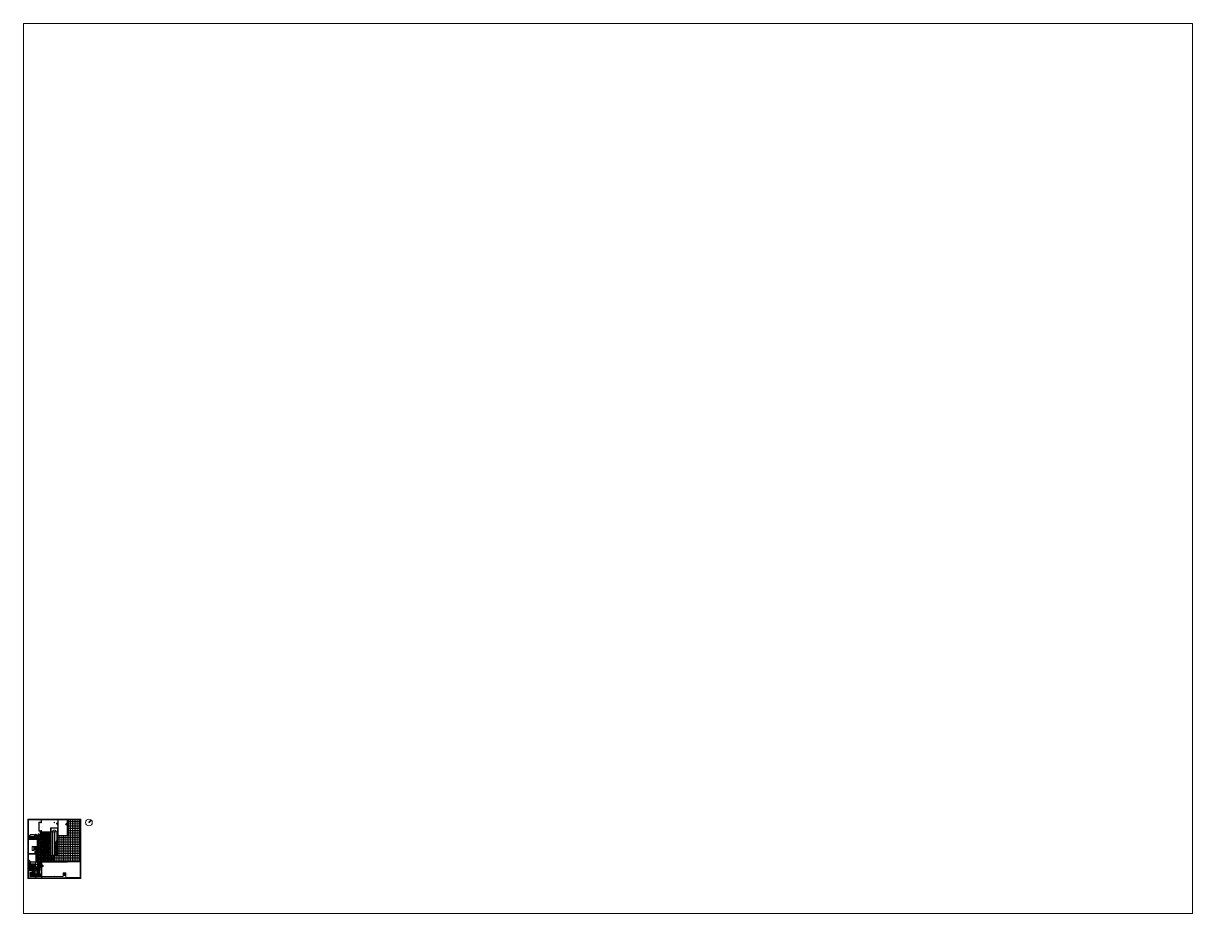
# Paper-space layout 'www.ceco.net' of a CAD drawing. Header units: metres. Extents: x 27 to 240, y 20 to 183.
# The model-space entities are those that its viewports show. They can reach past a viewport. Long polylines and large blocks are cut down to what shows.
import ezdxf

# ---------------------------------------------------------------- set-up
doc = ezdxf.new("R2010")
doc.units = ezdxf.units.M
doc.linetypes.add('ACAD_ISO02W100', pattern=[15, 12, -3])
doc.layers.add('ceco.net 271 Villa Savoye first floor', color=7, linetype='Continuous', lineweight=15)
doc.layers.add('ceco.net 271 Villa Savoye first floor - auxiliar', color=254, linetype='Continuous', lineweight=15)

msp = doc.modelspace()

# ---------------------------------------------------------------- hatches: boundary and pattern name
at = {"layer": 'ceco.net 271 Villa Savoye first floor - auxiliar', "linetype": 'Continuous'}
h = msp.add_hatch(dxfattribs=at)
h.set_pattern_fill('ANSI37', color=256, scale=0.203205, angle=45, style=0)
h.paths.add_polyline_path([(19, 6.3), (14.35, 6.3), (14.35, 6.1), (9.7, 6.1), (9.7, 8.39), (10.9, 8.39), (10.9, 15.4), (14.45, 15.4), (14.45, 21.3), (19, 21.3)])
h = msp.add_hatch(dxfattribs=at)
h.set_pattern_fill('ANSI37', color=256, scale=0.050801, style=0)
edge = h.paths.add_edge_path(flags=17)
edge.add_ellipse((0.54, 14.53), major_axis=(-0.339, 0), ratio=0.635064, start_angle=0, end_angle=360)
h.paths.add_polyline_path([(0.82, 15.5), (0.2, 15.5), (0.2, 14.2), (3.38, 14.2), (3.38, 15.5), (2.51, 15.5), (2.5, 15.42), (2.46, 15.33), (2.39, 15.25), (2.31, 15.2), (2.22, 15.17), (2.15, 15.17), (1.71, 15.17), (1.19, 15.17), (1.1, 15.17), (1.02, 15.2), (0.95, 15.25), (0.9, 15.3), (0.86, 15.37), (0.83, 15.44)])
edge = h.paths.add_edge_path(flags=16)
edge.add_arc((3.1, 13.52), 0.818, 84.5747, 101.1263)
edge.add_arc((2.89, 14.53), 0.214, 75.7361, 284.2639, ccw=False)
edge.add_arc((3.1, 15.54), 0.818, 258.8737, 273.3325)
edge.add_arc((3.18, 14.53), 0.196, -90, 98.7577, ccw=False)
edge = h.paths.add_edge_path(flags=17)
edge.add_line((0.82, 15.5), (0.2, 15.5))
at = {"layer": 'ceco.net 271 Villa Savoye first floor - auxiliar'}
h = msp.add_hatch(dxfattribs=at)
h.set_pattern_fill('ANSI37', color=256, scale=0.127003, angle=45, style=0)
edge = h.paths.add_edge_path(flags=16)
edge.add_spline(control_points=[(7.09, 11.67), (7.09, 11.67), (7.09, 11.72), (7.07, 11.77), (7.06, 11.77), (7.04, 11.82), (7, 11.84), (6.99, 11.85), (6.98, 11.85), (6.96, 11.86), (6.91, 11.87), (6.84, 11.87), (6.79, 11.85), (6.76, 11.83), (6.73, 11.79), (6.72, 11.77), (6.71, 11.77), (6.69, 11.73), (6.69, 11.67), (6.69, 11.62), (6.72, 11.57), (6.74, 11.54), (6.77, 11.51), (6.79, 11.5), (6.84, 11.47), (6.91, 11.47), (6.95, 11.48), (6.98, 11.5), (6.99, 11.5), (7, 11.5), (7.04, 11.53), (7.06, 11.57), (7.08, 11.6), (7.09, 11.64), (7.09, 11.67), (7.09, 11.67)], knot_values=[0, 0, 0, 1, 2, 3, 4, 5, 6, 7, 8, 9, 10, 11, 12, 13, 14, 15, 16, 17, 18, 19, 20, 21, 22, 23, 24, 25, 26, 27, 28, 29, 30, 31, 32, 33, 34, 34, 34], degree=2, periodic=0)
edge = h.paths.add_edge_path()
edge.add_line((6.55, 8.39), (4.85, 8.39))
edge.add_line((4.85, 8.39), (4.85, 8.49))
edge.add_line((4.85, 8.49), (5.04, 8.49))
edge.add_line((5.04, 8.49), (5.04, 10.29))
edge.add_line((5.04, 10.29), (4.48, 10.29))
edge.add_line((4.48, 10.29), (4.48, 15.5))
edge.add_line((4.48, 15.5), (3.48, 15.5))
edge.add_line((3.48, 15.5), (3.48, 10.17))
edge.add_line((3.48, 10.17), (3.11, 10.17))
edge.add_line((3.11, 10.17), (3.11, 6))
edge.add_line((3.11, 6), (9.5, 6))
edge.add_line((9.5, 6), (9.5, 8.39))
edge.add_line((9.5, 8.39), (8.3, 8.39))
edge.add_line((8.3, 8.39), (8.3, 12.81))
edge.add_line((8.3, 12.81), (6.55, 12.81))
edge.add_line((6.55, 12.81), (6.55, 10.39))
edge.add_arc((6.55, 9.39), 0.999, -90.0586, 90.0586, ccw=False)
at = {"layer": 'ceco.net 271 Villa Savoye first floor - auxiliar', "linetype": 'Continuous'}
h = msp.add_hatch(dxfattribs=at)
h.set_pattern_fill('ANSI37', color=256, scale=0.050801, style=0)
h.paths.add_polyline_path([(6.35, 11.59), (6.35, 11.69), (6.45, 11.69), (6.45, 12.91), (8.18, 12.91), (8.2, 16.93), (4.58, 16.93), (4.58, 11.69), (5.65, 11.69), (5.65, 11.59), (5.56, 11.59), (5.56, 10.39), (6.45, 10.39), (6.45, 11.59)])
edge = h.paths.add_edge_path(flags=17)
edge.add_ellipse((4.92, 13.65), major_axis=(-0.339, 0), ratio=0.635064, start_angle=0, end_angle=360)
edge = h.paths.add_edge_path()
edge.add_arc((5.18, 10.66), 0.818, 354.5747, 371.1263)
edge.add_arc((6.19, 10.87), 0.214, -14.2639, 194.2639, ccw=False)
edge.add_arc((7.2, 10.66), 0.818, 168.8737, 183.3325)
edge.add_arc((6.19, 10.58), 0.196, -180, 8.7577, ccw=False)
edge = h.paths.add_edge_path(flags=16)
edge.add_arc((4.85, 13.64), 0.818, 264.5747, 281.1263)
edge.add_arc((5.06, 12.63), 0.214, -104.2639, 104.2639, ccw=False)
edge.add_arc((4.85, 11.62), 0.818, 78.8737, 93.3325)
edge.add_arc((4.77, 12.63), 0.196, 90, 278.7577, ccw=False)
h = msp.add_hatch(dxfattribs=at)
h.set_pattern_fill('ANSI37', color=256, scale=0.1524, style=0)
h.paths.add_polyline_path([(9.65, 13.03), (10.8, 13.69), (10.8, 8.39), (9.65, 8.39)])
h = msp.add_hatch(dxfattribs=at)
h.set_pattern_fill('ANSI37', color=256, scale=0.050801, style=0)
h.paths.add_polyline_path([(3.01, 10.27), (3.38, 10.27), (3.38, 11.49), (2.31, 11.49), (2.31, 10.27)])
edge = h.paths.add_edge_path(flags=16)
edge.add_ellipse((3.04, 11.14), major_axis=(-0.339, 0), ratio=0.635064, start_angle=0, end_angle=360)
h = msp.add_hatch(dxfattribs=at)
h.set_pattern_fill('ANSI37', color=256, scale=0.050801, style=0)
edge = h.paths.add_edge_path()
edge.add_arc((5.2, 10.87), 0.214, 345.7361, 554.2639)
edge.add_arc((4.19, 10.66), 0.818, -5.4253, 11.1263, ccw=False)
edge.add_arc((5.2, 10.58), 0.196, 180, 368.7577)
edge.add_arc((6.21, 10.66), 0.818, 168.8737, 183.3325, ccw=False)
edge = h.paths.add_edge_path()
edge.add_line((4.58, 11.59), (5.46, 11.59))
edge.add_line((5.46, 11.59), (5.46, 10.39))
edge.add_line((5.46, 10.39), (4.58, 10.39))
edge.add_line((4.58, 10.39), (4.58, 11.59))
h = msp.add_hatch(dxfattribs=at)
h.set_pattern_fill('ANSI37', color=256, scale=0.0508, style=0)
h.paths.add_polyline_path([(2.82, 0.78), (0.78, 0.78), (0.78, 2.21), (1.61, 2.21), (1.61, 2.79), (0.2, 2.79), (0.2, 5.9), (1, 5.9), (1, 5.32), (2.82, 5.32), (2.82, 2.83), (2.63, 2.83), (2.63, 1.68), (2.82, 1.68)])
h = msp.add_hatch(dxfattribs=at)
h.set_pattern_fill('ANSI37', color=256, scale=0.050801, style=0)
h.paths.add_polyline_path([(2.92, 0.78), (2.92, 1.58), (3.41, 1.58), (3.41, 5.02), (3.63, 5.02), (3.63, 5.9), (4.95, 5.9), (4.95, 4.24), (4.37, 4.24), (4.37, 1.54), (4.95, 1.54), (4.95, 0.78)])
edge = h.paths.add_edge_path(flags=16)
edge.add_arc((4.85, 1.25), 0.0501, 180, 360)
edge.add_arc((4.85, 1.25), 0.0501, 0, 180)

# ---------------------------------------------------------------- linework, layer by layer
at = {"layer": 'ceco.net 271 Villa Savoye first floor'}
for p, q in [((19.2, 21.5), (0, 21.5)), ((0, 21.5), (0, 20.15)), ((0.2, 21.4), (19, 21.4)), ((19, 21.3), (0.2, 21.3)), ((0.2, 21.3), (0.2, 20.15)), ((4.8, 20.35), (4.8, 21.5)), ((4.9, 20.25), (4.9, 21.5)), ((10.9, 18.41), (10.9, 21.5)), ((11, 18.41), (11, 21.5)), ((14.25, 21.5), (14.45, 21.5)), ((14.25, 21.5), (14.25, 15.6)), ((14.45, 21.5), (14.45, 15.4)), ((19, 21.3), (19, 20.25)), ((19.2, 21.5), (19.2, 20.25)), ((22.07, 20.38), (22.91, 21.22)), ((0, 20.15), (0.2, 20.15)), ((0.1, 20.15), (0.1, 8.95)), ((4.04, 17.2), (4.04, 20.35)), ((4.04, 20.35), (4.8, 20.35)), ((4.04, 17.2), (4.48, 17.2)), ((4.14, 17.3), (4.14, 20.25)), ((4.14, 20.25), (4.9, 20.25)), ((4.14, 17.3), (4.58, 17.3)), ((4.48, 15.6), (4.48, 17.2)), ((4.58, 11.69), (4.58, 17.3)), ((8.2, 18.41), (11, 18.41)), ((8.2, 12.91), (8.2, 18.41)), ((8.4, 18.21), (10.8, 18.21)), ((8.4, 13.69), (8.4, 18.21)), ((9.55, 8.39), (9.55, 17.01)), ((9.65, 17.01), (9.55, 17.01)), ((9.65, 8.39), (9.65, 17.01)), ((10.33, 19.91), (10.9, 19.35)), ((10.8, 15.4), (10.8, 18.21)), ((11, 15.6), (11, 18.41)), ((13.68, 19.58), (14.25, 20.15)), ((19, 6.1), (19, 20.25)), ((19.2, 6.1), (19.2, 20.25)), ((22.07, 20.38), (22.21, 20.24)), ((22.14, 20.31), (22.99, 21.15)), ((22.21, 20.24), (23.05, 21.08)), ((3.38, 14.2), (0, 14.2)), ((3.38, 14.1), (0, 14.1)), ((0.73, 15.6), (0.2, 15.6)), ((0.82, 15.5), (0.2, 15.5)), ((2.16, 15.97), (1.17, 15.97)), ((3.38, 15.5), (2.51, 15.5)), ((4.48, 15.6), (2.61, 15.6)), ((2.88, 16.09), (3.38, 15.6)), ((3.38, 14.2), (3.38, 15.5)), ((3.38, 11.59), (3.38, 14.1)), ((3.48, 10.17), (3.48, 15.5)), ((4.48, 15.5), (3.48, 15.5)), ((3.83, 16.16), (4.4, 15.6)), ((4.48, 10.29), (4.48, 15.5)), ((8.2, 16.93), (4.58, 16.93)), ((8.2, 12.91), (6.45, 12.91)), ((6.45, 11.69), (6.45, 12.91)), ((6.55, 10.39), (6.55, 12.81)), ((8.3, 12.81), (6.55, 12.81)), ((7.61, 13.47), (8.18, 12.91)), ((8.3, 12.81), (8.3, 8.39)), ((8.4, 16.93), (9.55, 16.93)), ((8.4, 13.69), (8.4, 8.39)), ((8.98, 16.93), (8.98, 13.67)), ((10.8, 16.93), (9.65, 16.93)), ((10.9, 13.75), (9.65, 13.03)), ((10.22, 13.36), (10.22, 16.93)), ((10.8, 15.78), (10.8, 8.39)), ((10.8, 15.4), (14.45, 15.4)), ((10.9, 15.4), (10.9, 8.39)), ((11, 15.6), (14.25, 15.6)), ((0, 8.85), (0, 9.05)), ((0, 9.05), (3.11, 9.05)), ((0, 6), (0, 8.85)), ((0, 8.85), (3.11, 8.85)), ((0.2, 6), (0.2, 8.85)), ((3.38, 11.59), (1.58, 11.59)), ((1.58, 11.59), (1.58, 11.49)), ((2.21, 11.49), (1.58, 11.49)), ((2.21, 10.27), (1.58, 10.27)), ((1.58, 10.27), (1.58, 10.17)), ((2.31, 10.17), (1.58, 10.17)), ((2.21, 10.27), (2.21, 11.49)), ((2.31, 10.17), (2.31, 11.49)), ((3.38, 11.49), (2.31, 11.49)), ((2.44, 9.61), (3.01, 9.05)), ((3.01, 9.05), (3.01, 10.27)), ((3.01, 10.27), (3.38, 10.27)), ((3.01, 8.85), (3.01, 6.1)), ((3.11, 9.05), (3.11, 10.17)), ((3.11, 10.17), (3.48, 10.17)), ((3.11, 8.85), (3.11, 9.05)), ((3.38, 10.27), (3.38, 11.49)), ((4.48, 10.29), (6.55, 10.29)), ((6.45, 11.69), (4.58, 11.69)), ((5.07, 11.09), (4.58, 11.59)), ((5.46, 11.59), (4.58, 11.59)), ((4.58, 10.39), (4.58, 11.47)), ((5.46, 10.39), (4.58, 10.39)), ((4.85, 8.49), (4.85, 8.39)), ((5.04, 10.29), (6.55, 10.29)), ((5.04, 10.29), (5.04, 9.34)), ((5.04, 9.86), (6.55, 9.86)), ((6.55, 9.44), (5.04, 9.44)), ((5.04, 8.49), (5.04, 9.34)), ((5.04, 9.34), (6.14, 9.34)), ((5.04, 9.34), (6.55, 9.34)), ((6.55, 8.49), (5.04, 8.49)), ((5.34, 10.29), (5.34, 9.44)), ((5.34, 9.34), (5.34, 8.49)), ((6.55, 8.91), (5.36, 8.91)), ((5.46, 11.59), (5.46, 10.39)), ((5.56, 11.59), (5.56, 10.39)), ((6.45, 11.59), (5.56, 11.59)), ((6.45, 10.39), (5.56, 10.39)), ((5.64, 10.29), (5.64, 9.44)), ((5.64, 9.34), (5.64, 8.49)), ((5.64, 8.49), (6.14, 9.34)), ((5.64, 8.49), (6.14, 9.34)), ((6.55, 8.49), (5.64, 8.49)), ((5.86, 11.09), (6.35, 11.59)), ((6.55, 8.91), (5.89, 8.91)), ((5.95, 10.29), (5.95, 9.44)), ((5.95, 9.34), (5.95, 9.01)), ((5.95, 9.01), (5.95, 8.49)), ((5.95, 9.01), (5.95, 8.49)), ((6.14, 9.34), (6.55, 9.34)), ((6.25, 10.29), (6.25, 9.44)), ((6.25, 9.34), (6.25, 8.49)), ((6.25, 9.34), (6.25, 8.49)), ((6.45, 11.47), (6.45, 11.59)), ((6.45, 10.39), (6.45, 11.47)), ((6.55, 10.39), (6.55, 10.39)), ((6.55, 10.29), (6.55, 9.44)), ((6.55, 9.34), (6.55, 8.49)), ((6.55, 9.34), (6.55, 8.49)), ((6.61, 9.49), (7, 10.17)), ((6.61, 9.28), (7, 8.61)), ((6.66, 9.45), (7.33, 9.84)), ((6.66, 9.33), (7.33, 8.94)), ((6.67, 9.39), (7.45, 9.39)), ((0, 5.9), (0, 6.1)), ((0, 6.1), (3.11, 6.1)), ((0, 5.9), (3.11, 5.9)), ((0.1, 5.9), (0.1, 1.35)), ((0.44, 6.67), (1, 6.1)), ((2.82, 5.9), (2.82, 5.02)), ((2.82, 5.02), (3.63, 5.02)), ((2.82, 4.14), (2.82, 4.24)), ((2.82, 4.24), (3.41, 4.24)), ((2.92, 5.9), (2.92, 5.12)), ((2.92, 5.12), (3.53, 5.12)), ((3.11, 5.9), (3.11, 6.1)), ((9.5, 6), (3.11, 6)), ((4.95, 5.9), (3.11, 5.9)), ((3.41, 4.14), (3.41, 4.24)), ((3.53, 5.9), (3.53, 5.12)), ((3.63, 5.82), (3.53, 5.82)), ((3.53, 5.82), (3.53, 5.12)), ((3.53, 5.12), (3.63, 5.12)), ((3.63, 5.9), (3.63, 5.02)), ((3.63, 5.12), (3.63, 5.82)), ((4.13, 5.62), (3.63, 5.12)), ((4.44, 5.33), (3.88, 5.9)), ((4.37, 1.54), (4.37, 4.24)), ((4.85, 8.39), (6.55, 8.39)), ((4.95, 5.9), (4.95, 0)), ((5.05, 5.9), (5.05, 0)), ((9.5, 5.9), (5.05, 5.9)), ((5.62, 4.47), (5.05, 5.04)), ((7.61, 6.57), (8.18, 6)), ((8.4, 8.39), (10.9, 8.39)), ((8.94, 7.14), (9.5, 7.71)), ((9.5, 6.1), (9.5, 8.39)), ((9.7, 8.39), (9.5, 8.39)), ((9.5, 6.1), (9.5, 5.9)), ((9.5, 5.9), (9.7, 5.9)), ((9.7, 6.1), (9.7, 8.39)), ((9.7, 5.9), (9.7, 6.1)), ((9.7, 6), (14.35, 6)), ((14.35, 6.2), (19, 6.2)), ((19.2, 6.1), (19, 6.1)), ((19, 6.1), (19, 5.9)), ((19, 5.9), (19.2, 5.9)), ((19.1, 1.35), (19.1, 5.9)), ((19.2, 5.9), (19.2, 6.1)), ((0.2, 1.35), (0, 1.35)), ((0, 1.35), (0, 1.15)), ((0, 0), (0, 1.25)), ((0.2, 1.25), (0, 1.25)), ((0, 1.15), (0.2, 1.15)), ((0.2, 0), (0, 0)), ((1.61, 2.79), (0.2, 2.79)), ((0.2, 1.15), (0.2, 1.35)), ((0.2, 0), (0.2, 1.25)), ((0.2, 0.2), (0.2, 0)), ((0.78, 0.79), (0.78, 2.21)), ((1.61, 2.21), (0.78, 2.21)), ((0.78, 0.78), (4.95, 0.78)), ((1.61, 2.79), (1.61, 2.21)), ((2.26, 1.34), (2.82, 0.78)), ((3.31, 2.83), (2.63, 2.83)), ((2.63, 2.83), (2.63, 1.68)), ((2.63, 1.68), (3.31, 1.68)), ((2.82, 4.14), (3.07, 4.14)), ((2.82, 2.83), (2.82, 2.93)), ((2.82, 2.93), (3.07, 2.93)), ((2.82, 2.83), (3.31, 2.83)), ((2.82, 1.68), (3.31, 1.68)), ((2.82, 1.68), (2.82, 0)), ((2.82, 0), (2.92, 0)), ((2.92, 1.58), (3.41, 1.58)), ((2.92, 1.58), (2.92, 0)), ((3.07, 2.93), (3.07, 4.14)), ((3.16, 2.93), (3.16, 4.14)), ((3.16, 4.14), (3.41, 4.14)), ((3.16, 2.93), (3.41, 2.93)), ((3.31, 1.68), (3.31, 2.83)), ((3.31, 2.83), (3.31, 1.68)), ((3.41, 2.93), (3.41, 1.58)), ((3.41, 2.83), (3.41, 2.93)), ((4.37, 4.14), (4.95, 4.14)), ((4.37, 1.64), (4.95, 1.64)), ((4.37, 1.54), (4.95, 1.54)), ((4.95, 0), (5.05, 0)), ((5.05, 0.78), (12.79, 0.78)), ((13.79, 2.05), (12.79, 2.05)), ((12.79, 0.78), (12.79, 2.05)), ((13.79, 2.05), (13.79, 0.39)), ((13.79, 0.39), (19, 0.39)), ((19, 0), (19, 1.25)), ((19.2, 1.25), (19, 1.25)), ((19, 0), (19, 0.2)), ((19.2, 0), (19, 0)), ((19.2, 0), (19.2, 1.25))]:
    msp.add_line(p, q, dxfattribs=at)
at = {"layer": 'ceco.net 271 Villa Savoye first floor', "linetype": 'Continuous'}
for p, q in [((1.18, 15.87), (2.16, 15.87)), ((1.18, 15.17), (2.16, 15.17)), ((8.98, 16.93), (8.98, 8.39)), ((4.58, 11.59), (4.48, 11.59, 0.01)), ((4.58, 10.89), (4.48, 10.89)), ((5.04, 8.49), (4.85, 8.49)), ((4.37, 4.24), (4.95, 4.24)), ((8.4, 8.39), (8.3, 8.39))]:
    msp.add_line(p, q, dxfattribs=at)
at = {"layer": 'ceco.net 271 Villa Savoye first floor', "lineweight": 15}
for p, q in [((19, 0.2), (0.2, 0.2)), ((0.2, 0.1), (19, 0.1)), ((0.2, 0), (19, 0))]:
    msp.add_line(p, q, dxfattribs=at)
at = {"layer": 'ceco.net 271 Villa Savoye first floor', "flags": 128}
for points in [[(19, 21.3), (19, 21.5), (0.2, 21.5), (0.2, 21.3), (19, 21.3)], [(0.2, 8.95), (0.2, 20.15), (0, 20.15), (0, 8.95), (0.2, 8.95)], [(11, 19.35), (11, 20.15), (10.9, 20.15), (10.9, 19.35), (11, 19.35)], [(14.45, 19.35), (14.45, 20.15), (14.25, 20.15), (14.25, 19.35), (14.45, 19.35)], [(14.45, 16.93), (14.45, 17.13), (14.25, 17.13), (14.25, 16.93), (14.45, 16.93)], [(3.38, 15.5), (3.38, 15.6), (2.67, 15.6), (2.67, 15.5), (3.38, 15.5)], [(4.4, 15.5), (4.4, 15.6), (3.6, 15.6), (3.6, 15.5), (4.4, 15.5)], [(8.18, 12.81), (8.18, 12.91), (7.38, 12.91), (7.38, 12.81), (8.18, 12.81)], [(9.65, 12.56), (9.65, 12.76), (9.55, 12.76), (9.55, 12.56), (9.65, 12.56)], [(2.21, 10.27), (2.21, 11.49), (1.58, 11.49), (1.58, 10.27), (2.21, 10.27)], [(3.11, 6.1), (3.11, 8.85), (2.91, 8.85), (2.91, 6.1), (3.11, 6.1)], [(3.11, 9.05), (3.11, 9.85), (3.01, 9.85), (3.01, 9.05), (3.11, 9.05)], [(4.58, 10.89), (4.58, 11.59), (4.58, 11.59)], [(5.04, 8.91), (5.36, 8.94), (5.36, 8.89), (5.04, 8.91)], [(6.35, 11.59), (6.35, 11.69), (5.65, 11.69), (5.65, 11.59), (6.35, 11.59)], [(8.98, 8.39), (8.95, 8.71), (9, 8.71), (8.98, 8.39)], [(0.2, 5.9), (0.2, 6.1), (0, 6.1), (0, 5.9), (0.2, 5.9)], [(0.2, 1.35), (0.2, 5.9), (0, 5.9), (0, 1.35), (0.2, 1.35)], [(1, 5.9), (1, 6.1), (0.2, 6.1), (0.2, 5.9), (1, 5.9)], [(2.82, 5.32), (2.82, 5.9), (1, 5.9), (1, 5.32), (2.82, 5.32)], [(3.41, 2.93), (3.41, 5.02), (2.82, 5.02), (2.82, 2.93), (3.41, 2.93)], [(4.68, 5.9), (4.68, 6), (3.88, 6), (3.88, 5.9), (4.68, 5.9)], [(5.05, 4.24), (5.05, 5.04), (4.95, 5.04), (4.95, 4.24), (5.05, 4.24)], [(8.18, 5.9), (8.18, 6), (7.38, 6), (7.38, 5.9), (8.18, 5.9)], [(9.7, 6.91), (9.7, 7.71), (9.5, 7.71), (9.5, 6.91), (9.7, 6.91)], [(14.35, 5.9), (14.35, 6.1), (9.7, 6.1), (9.7, 5.9), (14.35, 5.9)], [(19, 6.1), (19, 6.3), (14.35, 6.3), (14.35, 6.1), (19, 6.1)], [(19.2, 1.35), (19.2, 5.9), (19, 5.9), (19, 1.35), (19.2, 1.35)], [(2.92, 0.78), (2.92, 1.58), (2.82, 1.58), (2.82, 0.78), (2.92, 0.78)], [(4.95, 3.11), (4.95, 3.69), (4.37, 3.69), (4.37, 3.11), (4.95, 3.11)], [(13.5, 1.05), (13.5, 1.45), (13.1, 1.45), (13.1, 1.05), (13.5, 1.05)], [(13.4, 1.15), (13.4, 1.35), (13.2, 1.35), (13.2, 1.15), (13.4, 1.15)], [(19.2, 1.15), (19.2, 1.35), (19, 1.35), (19, 1.15), (19.2, 1.15)]]:
    msp.add_lwpolyline(points, dxfattribs=at)
for points, const_width in [([(0.05, 20.25, 1), (0.15, 20.25, 1)], 0.1), ([(4.8, 20.25, 1), (4.9, 20.25, 1)], 0.1), ([(4.8, 17.3, 1), (4.9, 17.3, 1)], 0.101), ([(8.25, 17.03, 1), (8.35, 17.03, 1)], 0.1), ([(9.55, 20.25, 1), (9.65, 20.25, 1)], 0.1), ([(19.05, 20.25, 1), (19.15, 20.25, 1)], 0.1), ([(0.05, 15.5, 1), (0.15, 15.5, 1)], 0.1), ([(8.25, 12.66, 1), (8.35, 12.66, 1)], 0.1), ([(19.05, 15.5, 1), (19.15, 15.5, 1)], 0.1), ([(0.05, 10.75, 1), (0.15, 10.75, 1)], 0.1), ([(19.05, 10.75, 1), (19.15, 10.75, 1)], 0.1), ([(4.8, 8.29, 1), (4.9, 8.29, 1)], 0.1), ([(4.8, 6, 1), (4.9, 6, 1)], 0.1), ([(8.25, 8.29, 1), (8.35, 8.29, 1)], 0.1), ([(4.8, 1.25, 1), (4.9, 1.25, 1)], 0.1), ([(9.55, 1.25, 1), (9.65, 1.25, 1)], 0.1), ([(14.3, 1.25, 1), (14.4, 1.25, 1)], 0.1)]:
    msp.add_lwpolyline(points, format="xyb", close=True, dxfattribs=dict(at, const_width=const_width))
at = {"layer": 'ceco.net 271 Villa Savoye first floor', "linetype": 'Continuous', "flags": 128}
msp.add_lwpolyline([(6.35, 11.59), (6.35, 11.69), (6.45, 11.69), (6.45, 12.91), (8.18, 12.91), (8.2, 16.93), (4.58, 16.93), (4.58, 11.69), (5.65, 11.69), (5.65, 11.59), (5.56, 11.59), (5.56, 10.39), (6.45, 10.39), (6.45, 11.59), (6.35, 11.59)], dxfattribs=at)
at = {"layer": 'ceco.net 271 Villa Savoye first floor'}
for centre, radius in [((22.14, 20.29), 1.21), ((4.85, 20.25), 0.1), ((4.85, 17.3), 0.101), ((9.6, 20.25), 0.1)]:
    msp.add_circle(centre, radius, dxfattribs=at)
at = {"layer": 'ceco.net 271 Villa Savoye first floor', "linetype": 'Continuous'}
for centre, radius, start, end in [((1.18, 15.52), 0.351, 89.9683, 270), ((2.16, 15.52), 0.351, 269.9929, 90), ((2.89, 14.53), 0.214, 75.7361, 284.2639), ((3.1, 15.54), 0.818, 258.8737, 273.3325), ((3.1, 13.52), 0.818, 84.5747, 101.1263), ((3.18, 14.53), 0.196, 270, 98.7577), ((4.77, 12.63), 0.196, 90, 278.7577), ((4.85, 13.64), 0.818, 264.5747, 281.1263), ((5.06, 12.63), 0.214, 255.7361, 104.2639), ((4.85, 11.62), 0.818, 78.8737, 93.3325), ((5.2, 10.87), 0.214, 345.7361, 194.2639), ((4.19, 10.66), 0.818, 354.5747, 11.1263), ((5.2, 10.58), 0.196, 180, 8.7577), ((6.21, 10.66), 0.818, 168.8737, 183.3325), ((6.19, 10.87), 0.214, 345.7361, 194.2639), ((5.18, 10.66), 0.818, 354.5747, 11.1263), ((6.19, 10.58), 0.196, 180, 8.7577), ((7.2, 10.66), 0.818, 168.8737, 183.3325)]:
    msp.add_arc(centre, radius, start, end, dxfattribs=at)
at = {"layer": 'ceco.net 271 Villa Savoye first floor'}
for radius, start, end in [(0.999, 269.9414, 90.0586), (0.9, 270.0647, 90.0647), (0.475, 269.9969, 90.0031), (0.12, 270.9892, 89.0108)]:
    msp.add_arc((6.55, 9.39), radius, start, end, dxfattribs=at)
at = {"layer": 'ceco.net 271 Villa Savoye first floor', "linetype": 'Continuous', "lineweight": 0}
for centre in [(0.54, 14.53), (4.92, 13.65), (3.04, 11.14)]:
    msp.add_ellipse(centre, major_axis=(-0.339, 0), ratio=0.635064, dxfattribs=at)
at = {"layer": 'ceco.net 271 Villa Savoye first floor'}
for points in [[(10.22, 16.93), (10.22, 16.95), (10.22, 17.07), (10.15, 17.23), (10.05, 17.37), (9.91, 17.48), (9.78, 17.53), (9.7, 17.55), (9.58, 17.55), (9.6, 17.55), (9.6, 17.55), (9.6, 17.55), (9.6, 17.55), (9.6, 17.55), (9.6, 17.55), (9.62, 17.55), (9.5, 17.55), (9.42, 17.53), (9.29, 17.48), (9.15, 17.37), (9.05, 17.23), (9, 17.11), (8.98, 17.02), (8.97, 16.91), (8.98, 16.93), (8.98, 16.93), (8.98, 16.93), (8.98, 16.93), (8.98, 16.93)], [(10.9, 20.15), (10.89, 20.15), (10.76, 20.15), (10.63, 20.1), (10.61, 20.1), (10.59, 20.09), (10.59, 20.09), (10.59, 20.09), (10.59, 20.09), (10.59, 20.09), (10.59, 20.09), (10.6, 20.09), (10.57, 20.08), (10.55, 20.07), (10.45, 20.02), (10.36, 19.94), (10.35, 19.93), (10.33, 19.91), (10.33, 19.91), (10.33, 19.91), (10.33, 19.91), (10.33, 19.91), (10.33, 19.91)], [(13.68, 19.58), (13.69, 19.58), (13.78, 19.49), (13.91, 19.43), (13.92, 19.42), (13.95, 19.41), (13.94, 19.41), (13.94, 19.41), (13.94, 19.41), (13.94, 19.41), (13.94, 19.41), (13.94, 19.41), (13.96, 19.4), (13.98, 19.39), (14.09, 19.36), (14.21, 19.35), (14.23, 19.35), (14.25, 19.35), (14.25, 19.35), (14.25, 19.35), (14.25, 19.35), (14.25, 19.35), (14.25, 19.35)], [(1.17, 15.97), (1.16, 15.97), (1.09, 15.97), (0.98, 15.93), (0.91, 15.89), (0.9, 15.87), (0.88, 15.86), (0.88, 15.86), (0.88, 15.86), (0.88, 15.86), (0.88, 15.86), (0.88, 15.86), (0.88, 15.86), (0.87, 15.85), (0.85, 15.83), (0.82, 15.79), (0.76, 15.71), (0.74, 15.64), (0.73, 15.62), (0.73, 15.59), (0.73, 15.6), (0.73, 15.6), (0.73, 15.6), (0.73, 15.6), (0.73, 15.6)], [(2.61, 15.6), (2.61, 15.6), (2.59, 15.67), (2.53, 15.78), (2.48, 15.84), (2.47, 15.85), (2.45, 15.87), (2.45, 15.86), (2.45, 15.86), (2.45, 15.86), (2.45, 15.86), (2.45, 15.87), (2.45, 15.86), (2.43, 15.88), (2.42, 15.89), (2.37, 15.92), (2.27, 15.96), (2.2, 15.97), (2.18, 15.97), (2.15, 15.97), (2.16, 15.97), (2.16, 15.97), (2.16, 15.97), (2.16, 15.97), (2.16, 15.97)], [(2.88, 16.09), (2.88, 16.09), (2.8, 16.01), (2.74, 15.9), (2.74, 15.88), (2.73, 15.86), (2.73, 15.87), (2.73, 15.86), (2.73, 15.86), (2.73, 15.86), (2.73, 15.86), (2.73, 15.87), (2.72, 15.85), (2.72, 15.83), (2.68, 15.73), (2.68, 15.63), (2.68, 15.62), (2.67, 15.59), (2.67, 15.6), (2.67, 15.6), (2.67, 15.6), (2.67, 15.6), (2.67, 15.6)], [(3.83, 16.16), (3.83, 16.16), (3.74, 16.07), (3.68, 15.94), (3.67, 15.92), (3.66, 15.9), (3.66, 15.91), (3.66, 15.9), (3.66, 15.9), (3.66, 15.9), (3.66, 15.9), (3.66, 15.91), (3.65, 15.88), (3.64, 15.87), (3.61, 15.76), (3.6, 15.64), (3.6, 15.62), (3.6, 15.59), (3.6, 15.6), (3.6, 15.6), (3.6, 15.6), (3.6, 15.6), (3.6, 15.6)], [(7.61, 13.47), (7.61, 13.47), (7.52, 13.37), (7.46, 13.25), (7.45, 13.23), (7.44, 13.21), (7.44, 13.22), (7.44, 13.21), (7.44, 13.21), (7.44, 13.22), (7.44, 13.21), (7.44, 13.22), (7.43, 13.19), (7.42, 13.18), (7.39, 13.07), (7.38, 12.95), (7.38, 12.93), (7.38, 12.9), (7.38, 12.91), (7.38, 12.91), (7.38, 12.91), (7.38, 12.91), (7.38, 12.91)], [(3.01, 9.85), (3.01, 9.85), (2.87, 9.85), (2.74, 9.8), (2.72, 9.79), (2.7, 9.79), (2.7, 9.79), (2.7, 9.79), (2.7, 9.79), (2.7, 9.79), (2.7, 9.79), (2.71, 9.79), (2.68, 9.78), (2.67, 9.77), (2.56, 9.72), (2.47, 9.64), (2.46, 9.63), (2.44, 9.61), (2.45, 9.61), (2.44, 9.61), (2.44, 9.61), (2.44, 9.61), (2.44, 9.61)], [(4.58, 10.89), (4.58, 10.89), (4.7, 10.89), (4.81, 10.93), (4.83, 10.93), (4.85, 10.94), (4.84, 10.94), (4.84, 10.94), (4.84, 10.94), (4.84, 10.94), (4.84, 10.94), (4.84, 10.94), (4.86, 10.95), (4.88, 10.96), (4.97, 11), (5.04, 11.07), (5.06, 11.08), (5.07, 11.09), (5.07, 11.09), (5.07, 11.09), (5.07, 11.09), (5.07, 11.09), (5.07, 11.09)], [(5.65, 11.59), (5.65, 11.58), (5.65, 11.47), (5.69, 11.35), (5.7, 11.34), (5.71, 11.32), (5.7, 11.32), (5.7, 11.32), (5.7, 11.32), (5.7, 11.32), (5.7, 11.32), (5.7, 11.32), (5.71, 11.3), (5.72, 11.29), (5.76, 11.2), (5.83, 11.12), (5.84, 11.11), (5.86, 11.09), (5.86, 11.09), (5.86, 11.09), (5.86, 11.09), (5.86, 11.09), (5.86, 11.09)], [(7.09, 11.67), (7.09, 11.67), (7.09, 11.72), (7.07, 11.77), (7.06, 11.77), (7.04, 11.82), (7, 11.84), (6.99, 11.85), (6.98, 11.85), (6.96, 11.86), (6.91, 11.87), (6.84, 11.87), (6.79, 11.85), (6.76, 11.83), (6.73, 11.79), (6.72, 11.77), (6.71, 11.77), (6.69, 11.73), (6.69, 11.67), (6.69, 11.62), (6.72, 11.57), (6.74, 11.54), (6.77, 11.51), (6.79, 11.5), (6.84, 11.47), (6.91, 11.47), (6.95, 11.48), (6.98, 11.5), (6.99, 11.5), (7, 11.5), (7.04, 11.53), (7.06, 11.57), (7.08, 11.6), (7.09, 11.64), (7.09, 11.67), (7.09, 11.67)], [(6.99, 11.67), (6.99, 11.67), (6.99, 11.68), (6.99, 11.7), (6.98, 11.72), (6.98, 11.72), (6.97, 11.74), (6.95, 11.75), (6.94, 11.76), (6.94, 11.76), (6.93, 11.77), (6.9, 11.77), (6.86, 11.77), (6.83, 11.76), (6.82, 11.74), (6.81, 11.73), (6.8, 11.72), (6.8, 11.72), (6.79, 11.7), (6.79, 11.68), (6.79, 11.67), (6.79, 11.66), (6.8, 11.64), (6.8, 11.63), (6.8, 11.62), (6.81, 11.61), (6.83, 11.59), (6.84, 11.59), (6.84, 11.59), (6.86, 11.57), (6.89, 11.57), (6.91, 11.58), (6.93, 11.58), (6.94, 11.59), (6.94, 11.59), (6.95, 11.6), (6.97, 11.61), (6.98, 11.62), (6.98, 11.64), (6.99, 11.66), (6.99, 11.67), (6.99, 11.67)], [(0.44, 6.67), (0.43, 6.66), (0.34, 6.57), (0.28, 6.44), (0.27, 6.43), (0.26, 6.4), (0.26, 6.41), (0.26, 6.41), (0.26, 6.41), (0.26, 6.41), (0.26, 6.41), (0.26, 6.41), (0.25, 6.39), (0.25, 6.37), (0.21, 6.26), (0.2, 6.14), (0.2, 6.12), (0.2, 6.1), (0.2, 6.1), (0.2, 6.1), (0.2, 6.1), (0.2, 6.1), (0.2, 6.1)], [(4.13, 5.62), (4.12, 5.62), (4.04, 5.7), (3.93, 5.75), (3.92, 5.76), (3.9, 5.77), (3.9, 5.77), (3.9, 5.77), (3.9, 5.77), (3.9, 5.77), (3.9, 5.77), (3.9, 5.77), (3.88, 5.77), (3.87, 5.78), (3.77, 5.81), (3.67, 5.82), (3.65, 5.82), (3.63, 5.82), (3.63, 5.82), (3.63, 5.82), (3.63, 5.82), (3.63, 5.82), (3.63, 5.82)], [(4.44, 5.33), (4.45, 5.34), (4.54, 5.43), (4.6, 5.55), (4.61, 5.57), (4.62, 5.6), (4.62, 5.59), (4.62, 5.59), (4.62, 5.59), (4.62, 5.59), (4.62, 5.59), (4.62, 5.59), (4.63, 5.61), (4.63, 5.63), (4.67, 5.74), (4.68, 5.86), (4.68, 5.88), (4.68, 5.9), (4.68, 5.9), (4.68, 5.9), (4.68, 5.9), (4.68, 5.9), (4.68, 5.9)], [(5.05, 4.24), (5.06, 4.24), (5.19, 4.24), (5.32, 4.28), (5.34, 4.29), (5.36, 4.3), (5.36, 4.3), (5.36, 4.3), (5.36, 4.3), (5.36, 4.3), (5.36, 4.3), (5.35, 4.3), (5.38, 4.31), (5.39, 4.32), (5.5, 4.37), (5.59, 4.45), (5.6, 4.46), (5.62, 4.48), (5.62, 4.47), (5.62, 4.47), (5.62, 4.47), (5.62, 4.47), (5.62, 4.47)], [(7.61, 6.57), (7.61, 6.56), (7.52, 6.47), (7.46, 6.34), (7.45, 6.33), (7.44, 6.3), (7.44, 6.31), (7.44, 6.31), (7.44, 6.31), (7.44, 6.31), (7.44, 6.31), (7.44, 6.31), (7.43, 6.29), (7.42, 6.27), (7.39, 6.16), (7.38, 6.04), (7.38, 6.02), (7.38, 6), (7.38, 6), (7.38, 6), (7.38, 6), (7.38, 6), (7.38, 6)], [(8.4, 8.29), (8.4, 8.29), (8.4, 8.31), (8.39, 8.34), (8.39, 8.34), (8.39, 8.34), (8.38, 8.35), (8.36, 8.37), (8.35, 8.37), (8.35, 8.38), (8.35, 8.38), (8.33, 8.39), (8.3, 8.39), (8.3, 8.39), (8.28, 8.39), (8.26, 8.38), (8.25, 8.38), (8.25, 8.38), (8.24, 8.37), (8.22, 8.35), (8.22, 8.34), (8.21, 8.34), (8.2, 8.32), (8.2, 8.29), (8.2, 8.29), (8.2, 8.29), (8.2, 8.26), (8.22, 8.22), (8.25, 8.2), (8.25, 8.2), (8.27, 8.19), (8.3, 8.19), (8.3, 8.19), (8.32, 8.19), (8.35, 8.2), (8.35, 8.2), (8.37, 8.22), (8.39, 8.24), (8.39, 8.24), (8.4, 8.27), (8.4, 8.29), (8.4, 8.29)], [(8.94, 7.14), (8.94, 7.14), (9.03, 7.04), (9.16, 6.98), (9.18, 6.97), (9.2, 6.97), (9.19, 6.97), (9.2, 6.97), (9.2, 6.97), (9.2, 6.97), (9.2, 6.97), (9.19, 6.97), (9.22, 6.96), (9.23, 6.95), (9.34, 6.91), (9.46, 6.91), (9.48, 6.91), (9.5, 6.91), (9.5, 6.91), (9.5, 6.91), (9.5, 6.91), (9.5, 6.91), (9.5, 6.91)], [(2.82, 1.58), (2.81, 1.58), (2.68, 1.58), (2.55, 1.53), (2.54, 1.53), (2.51, 1.52), (2.52, 1.52), (2.52, 1.52), (2.51, 1.52), (2.52, 1.52), (2.51, 1.52), (2.52, 1.52), (2.5, 1.51), (2.48, 1.5), (2.37, 1.45), (2.29, 1.37), (2.27, 1.36), (2.25, 1.34), (2.26, 1.35), (2.26, 1.34), (2.26, 1.34), (2.26, 1.34), (2.26, 1.34)]]:
    msp.add_open_spline(points, degree=2, dxfattribs=at)
for points in [[(10.8, 17.13), (11, 17.13), (10.8, 16.93), (11, 16.93)], [(14.25, 17.13), (14.45, 17.13), (14.25, 16.93), (14.45, 16.93)], [(9.5, 6.1), (9.7, 6.1), (9.5, 5.9), (9.7, 5.9)], [(19, 6.1), (19.2, 6.1), (19, 5.9), (19.2, 5.9)], [(0, 1.35), (0.2, 1.35), (0, 1.15), (0.2, 1.15)], [(19, 1.35), (19.2, 1.35), (19, 1.15), (19.2, 1.15)]]:
    msp.add_solid(points, dxfattribs=at)
at = {"layer": 'ceco.net 271 Villa Savoye first floor', "linetype": 'Continuous'}
msp.add_solid([(0, 6.1), (0.2, 6.1), (0, 5.9), (0.2, 5.9)], dxfattribs=at)
at = {"layer": 'ceco.net 271 Villa Savoye first floor - auxiliar', "linetype": 'Continuous'}
for p, q in [((0.82, 15.5), (0.2, 15.5)), ((0.2, 15.5), (0.2, 14.2)), ((0.82, 15.5), (0.2, 15.5)), ((0.83, 15.44), (0.82, 15.5)), ((0.86, 15.37), (0.83, 15.44)), ((0.9, 15.3), (0.86, 15.37)), ((0.95, 15.25), (0.9, 15.3)), ((1.02, 15.2), (0.95, 15.25)), ((1.1, 15.17), (1.02, 15.2)), ((1.19, 15.17), (1.1, 15.17)), ((2.15, 15.17), (1.71, 15.17)), ((2.22, 15.17), (2.15, 15.17)), ((2.31, 15.2), (2.22, 15.17)), ((2.39, 15.25), (2.31, 15.2)), ((2.46, 15.33), (2.39, 15.25)), ((2.51, 15.5), (2.5, 15.42)), ((3.38, 15.5), (2.51, 15.5)), ((3.38, 14.2), (3.38, 15.5))]:
    msp.add_line(p, q, dxfattribs=at)
at = {"layer": 'ceco.net 271 Villa Savoye first floor - auxiliar', "linetype": 'ACAD_ISO02W100'}
for p, q in [((12.79, 1.5), (13.79, 1.5)), ((12.9, 2.05), (13.01, 1.64)), ((13.01, 1.64), (13.57, 1.64)), ((13.68, 2.05), (13.57, 1.64))]:
    msp.add_line(p, q, dxfattribs=at)
at = {"layer": 'ceco.net 271 Villa Savoye first floor - auxiliar', "linetype": 'Continuous', "flags": 128}
for points in [[(19, 6.3), (14.35, 6.3), (14.35, 6.1), (9.7, 6.1), (9.7, 8.39), (10.9, 8.39), (10.9, 15.4), (14.45, 15.4), (14.45, 21.3), (19, 21.3), (19, 6.3)], [(9.65, 13.03), (10.8, 13.69), (10.8, 8.39), (9.65, 8.39), (9.65, 13.03)]]:
    msp.add_lwpolyline(points, dxfattribs=at)
at = {"layer": 'ceco.net 271 Villa Savoye first floor - auxiliar', "flags": 128}
msp.add_lwpolyline([(6.55, 8.39), (4.85, 8.39), (4.85, 8.49), (5.04, 8.49), (5.04, 10.29), (4.48, 10.29), (4.48, 15.5), (3.48, 15.5), (3.48, 10.17), (3.11, 10.17), (3.11, 6), (9.5, 6), (9.5, 8.39), (8.3, 8.39), (8.3, 12.81), (6.55, 12.81), (6.55, 10.39)], dxfattribs=at)

psp = doc.layouts.new('www.ceco.net')

# ---------------------------------------------------------------- viewports
at = {"layer": '0'}
psp.add_viewport(center=(133.35, 101.6), size=(213.36, 162.56), view_center_point=(210, 148.5), view_height=322.4396, dxfattribs=at)

doc.saveas('drawing.dxf')
